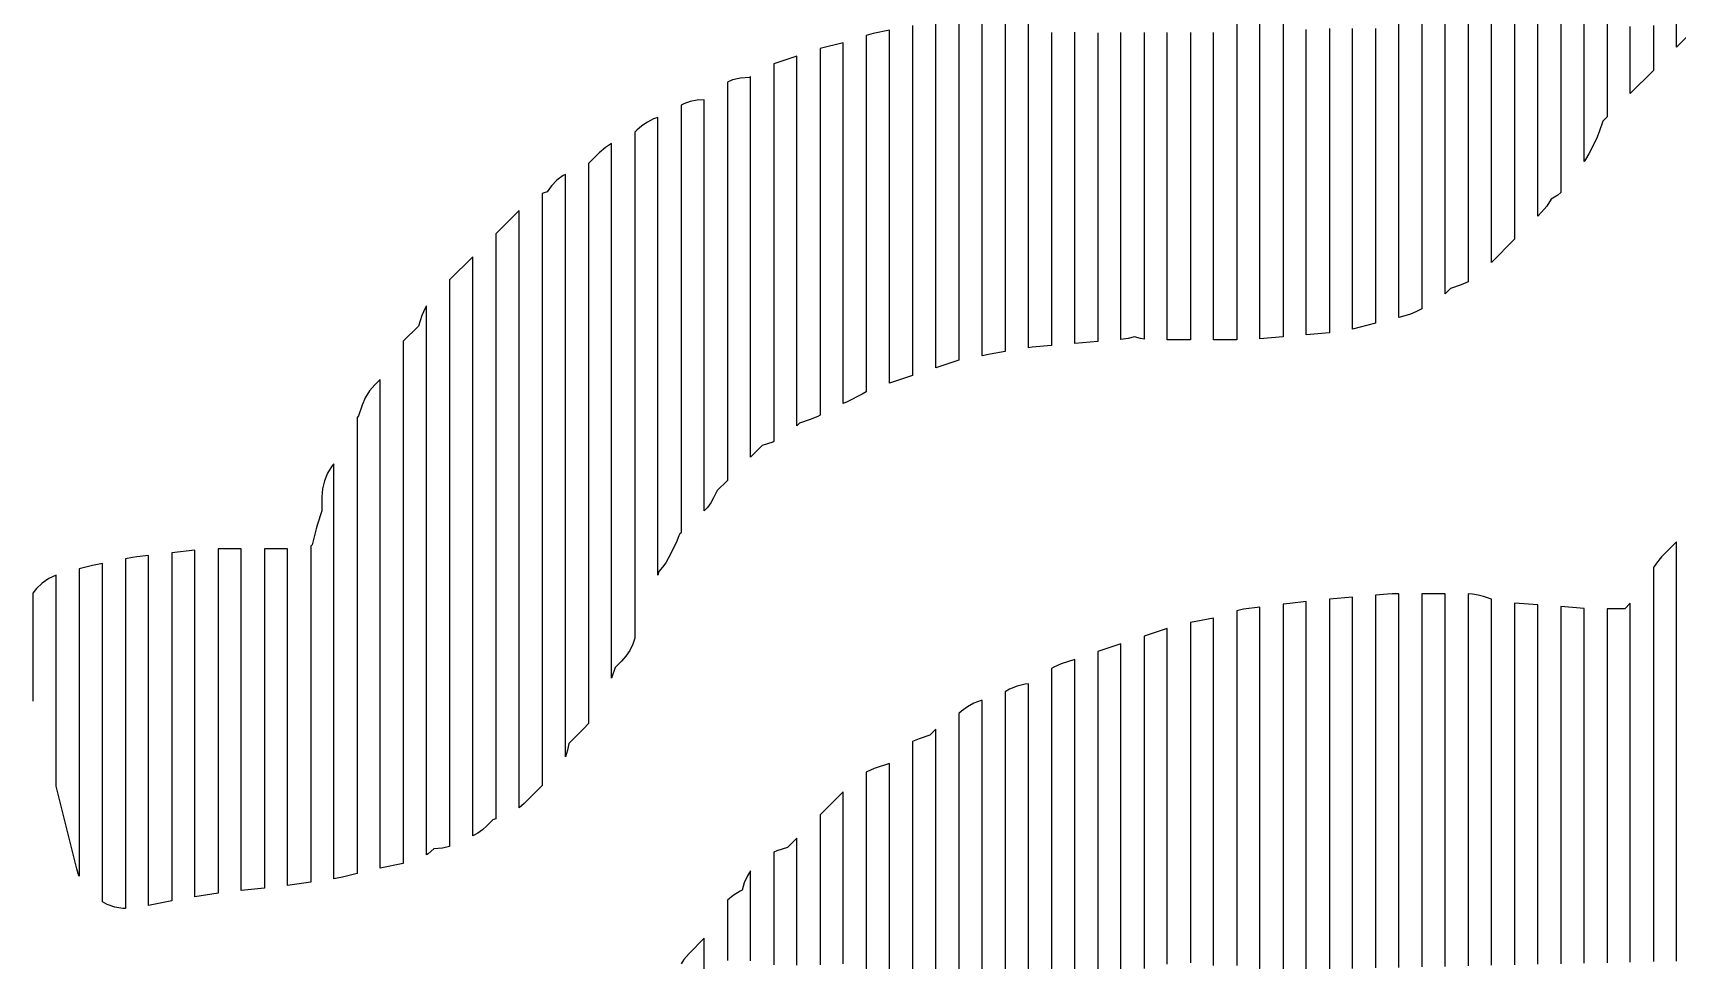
# Model space of a CAD drawing. Extents: x -6 to 1890, y -8 to 898.
# Drawn here: x 5.6 to 289.7, y 363.3 to 523.5 of the extents above; entities that cross this region are included whole.
import ezdxf

# ---------------------------------------------------------------- set-up
doc = ezdxf.new("R2010")
doc.units = 0
doc.layers.add('PECAS_2D', color=3, linetype='Continuous')

msp = doc.modelspace()

# ---------------------------------------------------------------- linework, layer by layer
at = {"layer": 'PECAS_2D'}
for points in [[(277.578, 563.72), (277.578, 523.34), (277.578, 522.038), (277.578, 520.735), (277.578, 519.432), (277.578, 518.13), (277.578, 516.827), (277.578, 515.525), (277.578, 509.012), (276.815, 508.249), (276.202, 506.409), (275.708, 505.217), (274.416, 502.632), (273.832, 501.63), (273.578, 501.3), (273.578, 510.37), (273.578, 511.666), (273.578, 512.962), (273.578, 514.257), (273.578, 515.553), (273.578, 516.849), (273.578, 518.145), (273.578, 519.441), (273.578, 560.906)], [(269.578, 559.035), (269.578, 513.953), (269.578, 512.665), (269.578, 511.377), (269.578, 510.089), (269.578, 508.8), (269.578, 507.512), (269.578, 506.224), (269.578, 504.936), (269.578, 503.648), (269.578, 495.92), (269.052, 495.471), (267.888, 494.749), (267.154, 493.568), (266.248, 492.511), (265.578, 491.842), (265.578, 498.309), (265.578, 499.602), (265.578, 500.896), (265.578, 502.189), (265.578, 503.483), (265.578, 504.776), (265.578, 506.07), (265.578, 507.363), (265.578, 555.221)], [(261.578, 553.677), (261.578, 503.332), (261.578, 502.041), (261.578, 500.75), (261.578, 499.46), (261.578, 498.169), (261.578, 496.878), (261.578, 495.587), (261.578, 494.296), (261.578, 487.842), (257.578, 483.842), (257.578, 490.296), (257.578, 491.587), (257.578, 492.878), (257.578, 494.169), (257.578, 495.46), (257.578, 496.75), (257.578, 498.041), (257.578, 549.677)], [(253.578, 544.836), (253.578, 493.359), (253.578, 492.072), (253.578, 490.785), (253.578, 489.498), (253.578, 488.211), (253.578, 486.924), (253.578, 480.49), (252.35, 479.972), (250.51, 479.359), (249.578, 478.427), (249.578, 483.57), (249.578, 484.856), (249.578, 486.142), (249.578, 487.427), (249.578, 488.713), (249.578, 489.999), (249.578, 540.145)], [(245.578, 535.131), (245.578, 487.439), (245.578, 486.15), (245.578, 484.861), (245.578, 483.572), (245.578, 482.283), (245.578, 480.994), (245.578, 475.838), (244.494, 475.296), (243.581, 474.9), (242.631, 474.607), (241.578, 474.343), (241.578, 478.214), (241.578, 479.504), (241.578, 480.794), (241.578, 482.084), (241.578, 483.374), (241.578, 484.664), (241.578, 485.955), (241.578, 529.82)], [(165.578, 526.253), (165.578, 521.095), (165.578, 519.806), (165.578, 517.227), (165.578, 515.938), (165.578, 514.648), (165.578, 513.359), (165.578, 512.07), (165.578, 510.78), (165.578, 509.491), (165.578, 477.256), (165.578, 475.967), (165.578, 474.677), (165.578, 473.388), (165.578, 472.099), (165.578, 466.941), (165.208, 466.867), (161.578, 465.657), (161.578, 470.865), (161.578, 472.167), (161.578, 473.469), (161.578, 474.771), (161.578, 476.073), (161.578, 508.622), (161.578, 509.924), (161.578, 511.226), (161.578, 512.528), (161.578, 513.83), (161.578, 515.132), (161.578, 516.434), (161.578, 519.038), (161.578, 520.34), (161.578, 525.548)], [(173.578, 527.37), (173.578, 522.247), (173.578, 520.966), (173.578, 518.404), (173.578, 517.124), (173.578, 515.843), (173.578, 514.562), (173.578, 513.281), (173.578, 512), (173.578, 510.72), (173.578, 478.7), (173.578, 477.42), (173.578, 476.139), (173.578, 474.858), (173.578, 473.577), (173.578, 468.454), (170.971, 468.02), (169.578, 467.741), (169.578, 471.594), (169.578, 472.879), (169.578, 474.163), (169.578, 475.448), (169.578, 476.732), (169.578, 478.016), (169.578, 479.301), (169.578, 508.843), (169.578, 510.127), (169.578, 511.411), (169.578, 512.696), (169.578, 513.98), (169.578, 515.265), (169.578, 516.549), (169.578, 517.833), (169.578, 519.118), (169.578, 520.402), (169.578, 521.687), (169.578, 526.824)], [(181.578, 523.573), (181.578, 522.286), (181.578, 519.712), (181.578, 518.424), (181.578, 517.137), (181.578, 515.85), (181.578, 514.562), (181.578, 513.275), (181.578, 511.988), (181.578, 510.701), (181.578, 481.093), (181.578, 479.806), (181.578, 478.518), (181.578, 477.231), (181.578, 475.944), (181.578, 474.656), (181.578, 469.507), (178.214, 469.227), (177.578, 469.121), (177.578, 473.008), (177.578, 474.304), (177.578, 475.6), (177.578, 476.896), (177.578, 478.192), (177.578, 479.488), (177.578, 480.784), (177.578, 510.589), (177.578, 511.885), (177.578, 513.181), (177.578, 514.477), (177.578, 515.772), (177.578, 517.068), (177.578, 518.364), (177.578, 519.66), (177.578, 520.956), (177.578, 522.252), (177.578, 527.435)], [(213.578, 526.966), (213.578, 521.829), (213.578, 520.545), (213.578, 517.976), (213.578, 516.692), (213.578, 515.408), (213.578, 514.123), (213.578, 512.839), (213.578, 511.555), (213.578, 510.27), (213.578, 480.731), (213.578, 479.447), (213.578, 478.163), (213.578, 476.879), (213.578, 475.594), (213.578, 474.31), (213.578, 470.457), (209.578, 470.457), (209.578, 474.342), (209.578, 475.637), (209.578, 476.932), (209.578, 478.227), (209.578, 479.522), (209.578, 480.817), (209.578, 511.896), (209.578, 513.191), (209.578, 514.486), (209.578, 515.781), (209.578, 517.076), (209.578, 518.371), (209.578, 519.666), (209.578, 522.255), (209.578, 523.55)], [(221.578, 526.143), (221.578, 522.296), (221.578, 521.014), (221.578, 517.167), (221.578, 515.885), (221.578, 514.603), (221.578, 513.321), (221.578, 512.039), (221.578, 510.757), (221.578, 481.267), (221.578, 479.984), (221.578, 478.702), (221.578, 477.42), (221.578, 476.138), (221.578, 471.009), (217.578, 470.676), (217.578, 475.836), (217.578, 477.126), (217.578, 478.415), (217.578, 479.705), (217.578, 480.995), (217.578, 483.575), (217.578, 510.664), (217.578, 511.954), (217.578, 513.243), (217.578, 514.533), (217.578, 515.823), (217.578, 517.113), (217.578, 518.403), (217.578, 520.983), (217.578, 522.273), (217.578, 526.143)], [(293.578, 525.024), (289.578, 521.012), (289.578, 527.435)], [(157.578, 524.748), (157.578, 519.605), (157.578, 518.32), (157.578, 515.749), (157.578, 514.463), (157.578, 513.177), (157.578, 511.892), (157.578, 510.606), (157.578, 509.32), (157.578, 508.035), (157.578, 506.749), (157.578, 475.894), (157.578, 474.609), (157.578, 473.323), (157.578, 472.037), (157.578, 470.752), (157.578, 469.466), (157.578, 464.324), (154.112, 463.168), (153.578, 463.022), (153.578, 468.207), (153.578, 469.503), (153.578, 470.799), (153.578, 472.096), (153.578, 473.392), (153.578, 474.688), (153.578, 507.096), (153.578, 508.392), (153.578, 509.689), (153.578, 510.985), (153.578, 512.281), (153.578, 513.578), (153.578, 514.874), (153.578, 517.466), (153.578, 518.763), (153.578, 523.948), (150.742, 523.381), (149.578, 523.067), (149.578, 517.938), (149.578, 516.656), (149.578, 514.091), (149.578, 512.809), (149.578, 511.527), (149.578, 510.245), (149.578, 508.962), (149.578, 507.68), (149.578, 506.398), (149.578, 505.116), (149.578, 473.06), (149.578, 471.778), (149.578, 470.495), (149.578, 469.213), (149.578, 467.931), (149.578, 466.649), (149.578, 461.52), (148.841, 461.077), (146.255, 459.784), (145.578, 459.49), (145.578, 464.681), (145.578, 465.978), (145.578, 467.276), (145.578, 468.573), (145.578, 469.871), (145.578, 471.169), (145.578, 503.61), (145.578, 504.908), (145.578, 506.205), (145.578, 507.503), (145.578, 508.801), (145.578, 510.098), (145.578, 511.396), (145.578, 512.694), (145.578, 515.289), (145.578, 516.587), (145.578, 521.777), (141.578, 520.777), (141.578, 515.611), (141.578, 514.32), (141.578, 511.737), (141.578, 510.445), (141.578, 509.154), (141.578, 507.862), (141.578, 506.57), (141.578, 505.279), (141.578, 503.987), (141.578, 502.696), (141.578, 469.116), (141.578, 467.825), (141.578, 466.533), (141.578, 465.242), (141.578, 463.95), (141.578, 462.659), (141.578, 457.493), (141.185, 457.25), (139.893, 456.705), (138.053, 456.092), (137.578, 455.617), (137.578, 460.832), (137.578, 462.135), (137.578, 463.439), (137.578, 464.743), (137.578, 466.046), (137.578, 467.35), (137.578, 501.246), (137.578, 502.55), (137.578, 503.853), (137.578, 505.157), (137.578, 506.461), (137.578, 507.764), (137.578, 509.068), (137.578, 510.372), (137.578, 512.979), (137.578, 514.283), (137.578, 519.498), (133.578, 518.164), (133.578, 512.942), (133.578, 511.637), (133.578, 509.026), (133.578, 507.72), (133.578, 506.415), (133.578, 505.109), (133.578, 503.804), (133.578, 502.498), (133.578, 501.193), (133.578, 499.888), (133.578, 464.639), (133.578, 463.334), (133.578, 462.028), (133.578, 460.723), (133.578, 459.417), (133.578, 458.112), (133.578, 452.89), (133.43, 452.827), (131.59, 452.214), (129.578, 450.202), (129.578, 455.361), (129.578, 456.651), (129.578, 457.94), (129.578, 459.23), (129.578, 460.52), (129.578, 461.809), (129.578, 497.921), (129.578, 499.211), (129.578, 500.5), (129.578, 501.79), (129.578, 503.08), (129.578, 504.37), (129.578, 505.659), (129.578, 506.949), (129.578, 508.239), (129.578, 509.528), (129.578, 510.818), (129.578, 515.977), (129.369, 515.802), (127.854, 515.693), (126.456, 515.359), (125.578, 514.995), (125.578, 509.803), (125.578, 508.506), (125.578, 505.91), (125.578, 504.612), (125.578, 503.314), (125.578, 502.016), (125.578, 500.718), (125.578, 499.42), (125.578, 498.122), (125.578, 496.824), (125.578, 459.182), (125.578, 457.884), (125.578, 456.586), (125.578, 455.288), (125.578, 453.99), (125.578, 452.692), (125.578, 451.394), (125.578, 446.202), (123.812, 444.436), (123.18, 443.172), (122.698, 442.325), (122.127, 441.532), (121.578, 440.921), (121.578, 448.667), (121.578, 449.958), (121.578, 451.249), (121.578, 452.54), (121.578, 453.831), (121.578, 455.122), (121.578, 456.413), (121.578, 493.851), (121.578, 495.141), (121.578, 496.432), (121.578, 497.723), (121.578, 499.014), (121.578, 500.305), (121.578, 501.596), (121.578, 502.887), (121.578, 504.178), (121.578, 506.76), (121.578, 508.051), (121.578, 511.924), (120.333, 511.848), (119.162, 511.617), (118.022, 511.231), (117.578, 511.012), (117.578, 505.829), (117.578, 504.533), (117.578, 501.941), (117.578, 500.645), (117.578, 499.35), (117.578, 498.054), (117.578, 496.758), (117.578, 495.462), (117.578, 494.166), (117.578, 492.87), (117.578, 491.574), (117.578, 452.699), (117.578, 451.403), (117.578, 450.107), (117.578, 448.812), (117.578, 447.516), (117.578, 446.22), (117.578, 444.924), (117.578, 443.628), (117.578, 437.149), (117.333, 436.974), (117.211, 436.608), (116.717, 435.416), (115.425, 432.831), (114.943, 431.984), (114.371, 431.191), (113.71, 430.457), (113.578, 429.818), (113.578, 438.892), (113.578, 440.188), (113.578, 441.485), (113.578, 442.781), (113.578, 444.077), (113.578, 445.374), (113.578, 446.67), (113.578, 488.153), (113.578, 489.449), (113.578, 492.042), (113.578, 493.338), (113.578, 494.635), (113.578, 495.931), (113.578, 497.227), (113.578, 498.524), (113.578, 499.82), (113.578, 502.413), (113.578, 503.709), (113.578, 508.894), (112.808, 508.628), (111.749, 508.1), (110.772, 507.442), (109.899, 506.673), (109.578, 506.353), (109.578, 501.21), (109.578, 499.925), (109.578, 497.354), (109.578, 496.068), (109.578, 494.783), (109.578, 493.497), (109.578, 492.212), (109.578, 490.926), (109.578, 489.641), (109.578, 488.355), (109.578, 487.07), (109.578, 485.784), (109.578, 442.076), (109.578, 440.79), (109.578, 439.505), (109.578, 438.219), (109.578, 436.934), (109.578, 435.648), (109.578, 434.363), (109.578, 433.077), (109.578, 418.936), (109.23, 417.907), (108.696, 416.828), (108.031, 415.836), (107.257, 414.955), (106.191, 413.889), (105.578, 412.051), (105.578, 423.753), (105.578, 425.054), (105.578, 426.354), (105.578, 427.654), (105.578, 428.955), (105.578, 430.255), (105.578, 431.555), (105.578, 432.856), (105.578, 434.156), (105.578, 435.456), (105.578, 483.568), (105.578, 484.869), (105.578, 486.169), (105.578, 487.469), (105.578, 488.77), (105.578, 490.07), (105.578, 491.37), (105.578, 492.671), (105.578, 493.971), (105.578, 495.271), (105.578, 497.872), (105.578, 499.172), (105.578, 504.374), (104.501, 503.708), (103.436, 502.796), (101.578, 500.938), (101.578, 495.779), (101.578, 494.49), (101.578, 491.911), (101.578, 490.621), (101.578, 489.331), (101.578, 488.042), (101.578, 486.752), (101.578, 485.463), (101.578, 484.173), (101.578, 482.883), (101.578, 481.594), (101.578, 480.304), (101.578, 426.141), (101.578, 424.852), (101.578, 423.562), (101.578, 422.273), (101.578, 420.983), (101.578, 419.693), (101.578, 418.404), (101.578, 417.114), (101.578, 415.825), (101.578, 414.535), (101.578, 404.218), (100.794, 403.321), (98.199, 400.727), (97.963, 399.588), (97.578, 398.475), (97.578, 407.501), (97.578, 408.791), (97.578, 410.08), (97.578, 411.369), (97.578, 412.659), (97.578, 413.948), (97.578, 415.238), (97.578, 416.527), (97.578, 417.817), (97.578, 477.133), (97.578, 478.422), (97.578, 479.712), (97.578, 481.001), (97.578, 482.291), (97.578, 483.58), (97.578, 484.87), (97.578, 486.159), (97.578, 487.449), (97.578, 488.738), (97.578, 490.027), (97.578, 492.606), (97.578, 493.896), (97.578, 499.054), (97.183, 498.838), (96.122, 498.038), (95.197, 497.103), (94.432, 496.067), (94.067, 495.946), (93.578, 495.74), (93.578, 489.27), (93.578, 487.976), (93.578, 486.682), (93.578, 485.388), (93.578, 484.094), (93.578, 482.801), (93.578, 481.507), (93.578, 480.213), (93.578, 478.919), (93.578, 477.625), (93.578, 476.331), (93.578, 475.037), (93.578, 473.743), (93.578, 410.341), (93.578, 406.459), (93.578, 405.166), (93.578, 403.872), (93.578, 402.578), (93.578, 401.284), (93.578, 393.52), (90.453, 390.395), (89.578, 389.646), (89.578, 396.094), (89.578, 397.384), (89.578, 398.673), (89.578, 399.963), (89.578, 401.252), (89.578, 402.542), (89.578, 403.832), (89.578, 405.121), (89.578, 470.892), (89.578, 472.182), (89.578, 473.471), (89.578, 474.761), (89.578, 476.051), (89.578, 477.34), (89.578, 478.63), (89.578, 479.919), (89.578, 481.209), (89.578, 482.499), (89.578, 485.078), (89.578, 486.367), (89.578, 492.816), (85.578, 488.816), (85.578, 482.338), (85.578, 481.042), (85.578, 478.451), (85.578, 477.155), (85.578, 475.859), (85.578, 474.564), (85.578, 473.268), (85.578, 471.973), (85.578, 470.677), (85.578, 469.381), (85.578, 468.086), (85.578, 466.79), (85.578, 465.495), (85.578, 400.714), (85.578, 399.418), (85.578, 398.123), (85.578, 396.827), (85.578, 395.531), (85.578, 394.236), (85.578, 392.94), (85.578, 387.758), (85.056, 387.584), (83.99, 386.517), (83.265, 385.866), (82.472, 385.295), (81.578, 384.789), (81.578, 389.986), (81.578, 391.285), (81.578, 392.584), (81.578, 393.883), (81.578, 395.182), (81.578, 396.481), (81.578, 397.78), (81.578, 460.134), (81.578, 461.433), (81.578, 462.732), (81.578, 464.031), (81.578, 465.33), (81.578, 466.629), (81.578, 467.928), (81.578, 469.227), (81.578, 470.526), (81.578, 471.825), (81.578, 473.124), (81.578, 474.423), (81.578, 477.021), (81.578, 478.32), (81.578, 484.816), (77.578, 480.816), (77.578, 473.09), (77.578, 471.802), (77.578, 470.514), (77.578, 469.227), (77.578, 467.939), (77.578, 466.651), (77.578, 465.364), (77.578, 464.076), (77.578, 462.788), (77.578, 461.501), (77.578, 460.213), (77.578, 458.925), (77.578, 457.638), (77.578, 456.35), (77.578, 455.062), (77.578, 453.775), (77.578, 452.487), (77.578, 394.542), (77.578, 393.254), (77.578, 391.967), (77.578, 390.679), (77.578, 389.391), (77.578, 388.104), (77.578, 382.953), (76.368, 382.668), (74.861, 382.56), (73.866, 381.72), (73.578, 381.54), (73.578, 386.735), (73.578, 388.034), (73.578, 389.333), (73.578, 390.631), (73.578, 391.93), (73.578, 447.776), (73.578, 449.075), (73.578, 450.374), (73.578, 451.672), (73.578, 452.971), (73.578, 454.27), (73.578, 455.569), (73.578, 456.867), (73.578, 458.166), (73.578, 459.465), (73.578, 460.764), (73.578, 462.062), (73.578, 463.361), (73.578, 464.66), (73.578, 465.959), (73.578, 467.257), (73.578, 468.556), (73.578, 476.349), (73.345, 475.971), (72.8, 474.679), (72.187, 472.839), (69.578, 470.23), (69.578, 462.497), (69.578, 461.208), (69.578, 459.919), (69.578, 458.63), (69.578, 457.341), (69.578, 456.053), (69.578, 454.764), (69.578, 453.475), (69.578, 452.186), (69.578, 450.897), (69.578, 449.608), (69.578, 448.319), (69.578, 447.03), (69.578, 445.742), (69.578, 444.453), (69.578, 443.164), (69.578, 441.875), (69.578, 440.586), (69.578, 438.008), (69.578, 436.719), (69.578, 391.608), (69.578, 390.319), (69.578, 389.03), (69.578, 387.742), (69.578, 386.453), (69.578, 385.164), (69.578, 383.875), (69.578, 380.008), (65.578, 379.208), (65.578, 384.404), (65.578, 385.703), (65.578, 387.002), (65.578, 388.301), (65.578, 389.6), (65.578, 424.674), (65.578, 425.973), (65.578, 428.571), (65.578, 429.87), (65.578, 431.169), (65.578, 433.767), (65.578, 435.067), (65.578, 436.366), (65.578, 437.665), (65.578, 438.964), (65.578, 440.263), (65.578, 441.562), (65.578, 442.861), (65.578, 444.16), (65.578, 445.459), (65.578, 446.758), (65.578, 448.057), (65.578, 449.356), (65.578, 450.655), (65.578, 451.954), (65.578, 453.253), (65.578, 454.552), (65.578, 455.851), (65.578, 463.645), (64.658, 462.725), (63.745, 461.66), (63.004, 460.46), (62.459, 459.168), (61.846, 457.328), (61.578, 457.06), (61.578, 448.02), (61.578, 446.729), (61.578, 445.437), (61.578, 444.146), (61.578, 442.855), (61.578, 441.563), (61.578, 440.272), (61.578, 438.98), (61.578, 437.689), (61.578, 436.398), (61.578, 435.106), (61.578, 433.815), (61.578, 432.524), (61.578, 431.232), (61.578, 429.941), (61.578, 428.649), (61.578, 427.358), (61.578, 426.067), (61.578, 424.775), (61.578, 423.484), (61.578, 422.192), (61.578, 420.901), (61.578, 419.61), (61.578, 418.318), (61.578, 388.616), (61.578, 387.325), (61.578, 386.033), (61.578, 384.742), (61.578, 383.451), (61.578, 382.159), (61.578, 378.285), (59.081, 377.661), (58.16, 377.481), (57.578, 377.397), (57.578, 381.307), (57.578, 382.61), (57.578, 383.914), (57.578, 385.217), (57.578, 386.52), (57.578, 387.823), (57.578, 389.127), (57.578, 417.798), (57.578, 419.101), (57.578, 420.405), (57.578, 421.708), (57.578, 423.011), (57.578, 424.314), (57.578, 425.618), (57.578, 426.921), (57.578, 428.224), (57.578, 429.527), (57.578, 430.831), (57.578, 433.437), (57.578, 434.74), (57.578, 436.044), (57.578, 449.076), (57.224, 448.652), (56.494, 447.442), (55.958, 446.124), (55.635, 444.748), (55.529, 443.364), (55.529, 440.963), (54.703, 438.486), (54.508, 437.815), (53.827, 435.09), (53.578, 434.841), (53.578, 429.684), (53.578, 428.395), (53.578, 427.106), (53.578, 425.817), (53.578, 424.527), (53.578, 423.238), (53.578, 421.949), (53.578, 420.66), (53.578, 419.37), (53.578, 418.081), (53.578, 416.792), (53.578, 387.14), (53.578, 385.85), (53.578, 384.561), (53.578, 383.272), (53.578, 381.983), (53.578, 380.694), (53.578, 376.826), (49.578, 376.254), (49.578, 381.42), (49.578, 382.711), (49.578, 384.003), (49.578, 385.294), (49.578, 386.586), (49.578, 387.877), (49.578, 417.579), (49.578, 418.871), (49.578, 420.162), (49.578, 421.453), (49.578, 422.745), (49.578, 424.036), (49.578, 425.328), (49.578, 426.619), (49.578, 427.91), (49.578, 429.202), (49.578, 430.493), (49.578, 434.367), (45.578, 434.367), (45.578, 430.462), (45.578, 429.161), (45.578, 427.859), (45.578, 426.557), (45.578, 425.255), (45.578, 423.954), (45.578, 422.652), (45.578, 421.35), (45.578, 420.049), (45.578, 418.747), (45.578, 417.445), (45.578, 386.204), (45.578, 384.903), (45.578, 383.601), (45.578, 382.299), (45.578, 380.998), (45.578, 379.696), (45.578, 375.791), (41.578, 375.346), (41.578, 380.479), (41.578, 381.762), (41.578, 383.045), (41.578, 384.328), (41.578, 385.611), (41.578, 417.688), (41.578, 418.971), (41.578, 420.254), (41.578, 421.537), (41.578, 424.103), (41.578, 425.386), (41.578, 426.669), (41.578, 427.952), (41.578, 429.235), (41.578, 434.367), (37.578, 434.367), (37.578, 429.196), (37.578, 427.904), (37.578, 426.611), (37.578, 425.318), (37.578, 424.026), (37.578, 422.733), (37.578, 421.44), (37.578, 420.147), (37.578, 418.855), (37.578, 417.562), (37.578, 416.269), (37.578, 386.536), (37.578, 385.244), (37.578, 383.951), (37.578, 382.658), (37.578, 381.366), (37.578, 380.073), (37.578, 374.902), (33.578, 374.243), (33.578, 378.149), (33.578, 379.451), (33.578, 380.753), (33.578, 382.054), (33.578, 383.356), (33.578, 384.658), (33.578, 415.905), (33.578, 417.207), (33.578, 418.509), (33.578, 419.811), (33.578, 421.113), (33.578, 422.415), (33.578, 423.717), (33.578, 425.019), (33.578, 426.321), (33.578, 427.623), (33.578, 428.925), (33.578, 434.133), (29.578, 433.689), (29.578, 428.46), (29.578, 427.153), (29.578, 425.846), (29.578, 424.538), (29.578, 423.231), (29.578, 421.924), (29.578, 420.617), (29.578, 419.31), (29.578, 418.003), (29.578, 416.695), (29.578, 415.388), (29.578, 385.324), (29.578, 384.017), (29.578, 382.709), (29.578, 381.402), (29.578, 380.095), (29.578, 378.788), (29.578, 377.481), (29.578, 373.559), (25.578, 372.759), (25.578, 377.907), (25.578, 379.194), (25.578, 380.481), (25.578, 381.768), (25.578, 383.055), (25.578, 415.227), (25.578, 416.514), (25.578, 417.801), (25.578, 419.088), (25.578, 420.375), (25.578, 421.662), (25.578, 422.949), (25.578, 424.236), (25.578, 425.523), (25.578, 426.81), (25.578, 428.096), (25.578, 433.244), (23.553, 433.019), (22.774, 432.898), (21.578, 432.659), (21.578, 427.518), (21.578, 426.232), (21.578, 424.947), (21.578, 423.662), (21.578, 422.376), (21.578, 421.091), (21.578, 419.806), (21.578, 418.521), (21.578, 417.235), (21.578, 415.95), (21.578, 414.665), (21.578, 413.379), (21.578, 387.673), (21.578, 386.388), (21.578, 381.247), (21.578, 379.961), (21.578, 378.676), (21.578, 377.391), (21.578, 376.105), (21.578, 372.249), (21.13, 372.258), (19.751, 372.494), (18.392, 372.953), (17.578, 373.381), (17.578, 378.579), (17.578, 379.879), (17.578, 381.178), (17.578, 382.478), (17.578, 383.777), (17.578, 385.077), (17.578, 386.376), (17.578, 388.975), (17.578, 390.275), (17.578, 391.574), (17.578, 395.473), (17.578, 396.772), (17.578, 401.97), (17.578, 403.27), (17.578, 413.666), (17.578, 414.965), (17.578, 416.265), (17.578, 417.564), (17.578, 418.864), (17.578, 420.163), (17.578, 421.463), (17.578, 422.762), (17.578, 424.062), (17.578, 425.361), (17.578, 426.661), (17.578, 431.859), (15.888, 431.51), (13.578, 430.933), (13.578, 425.751), (13.578, 424.456), (13.578, 423.16), (13.578, 421.865), (13.578, 420.569), (13.578, 419.274), (13.578, 417.979), (13.578, 416.683), (13.578, 415.388), (13.578, 414.092), (13.578, 412.797), (13.578, 411.501), (13.578, 408.911), (13.578, 406.32), (13.578, 405.024), (13.578, 403.729), (13.578, 402.433), (13.578, 401.138), (13.578, 399.843), (13.578, 398.547), (13.578, 397.252), (13.578, 395.956), (13.578, 394.661), (13.578, 377.82), (13.545, 377.887), (13.145, 379.112), (9.578, 393.378), (9.578, 409.008), (9.578, 410.31), (9.578, 411.613), (9.578, 412.915), (9.578, 414.217), (9.578, 415.52), (9.578, 416.822), (9.578, 418.125), (9.578, 419.427), (9.578, 420.73), (9.578, 422.032), (9.578, 423.334), (9.578, 424.637), (9.578, 429.847), (8.324, 429.241), (7.207, 428.469), (6.201, 427.521), (5.578, 426.724), (5.578, 408.086)], [(189.578, 523.531), (189.578, 522.23), (189.578, 519.627), (189.578, 518.326), (189.578, 517.024), (189.578, 515.723), (189.578, 514.421), (189.578, 513.12), (189.578, 511.819), (189.578, 480.585), (189.578, 479.284), (189.578, 477.982), (189.578, 476.681), (189.578, 475.379), (189.578, 474.078), (189.578, 470.174), (185.578, 469.84), (185.578, 474.96), (185.578, 476.24), (185.578, 477.52), (185.578, 478.8), (185.578, 480.08), (185.578, 481.359), (185.578, 512.077), (185.578, 513.357), (185.578, 514.636), (185.578, 515.916), (185.578, 517.196), (185.578, 518.476), (185.578, 519.756), (185.578, 522.316), (185.578, 523.596)], [(197.578, 523.56), (197.578, 522.268), (197.578, 519.684), (197.578, 518.392), (197.578, 517.1), (197.578, 515.809), (197.578, 514.517), (197.578, 513.225), (197.578, 511.933), (197.578, 482.22), (197.578, 480.929), (197.578, 479.637), (197.578, 478.345), (197.578, 477.053), (197.578, 475.761), (197.578, 474.469), (197.578, 470.594), (196.951, 470.705), (195.934, 471.011), (194.805, 470.729), (193.578, 470.526), (193.578, 474.406), (193.578, 475.699), (193.578, 476.993), (193.578, 478.286), (193.578, 479.579), (193.578, 480.873), (193.578, 482.166), (193.578, 511.914), (193.578, 513.208), (193.578, 514.501), (193.578, 515.795), (193.578, 517.088), (193.578, 518.381), (193.578, 519.675), (193.578, 522.262), (193.578, 523.555)], [(205.578, 523.55), (205.578, 522.255), (205.578, 519.666), (205.578, 518.371), (205.578, 517.076), (205.578, 515.781), (205.578, 514.486), (205.578, 513.191), (205.578, 511.896), (205.578, 480.817), (205.578, 479.522), (205.578, 478.227), (205.578, 476.932), (205.578, 475.637), (205.578, 474.342), (205.578, 470.457), (201.578, 470.457), (201.578, 474.342), (201.578, 475.637), (201.578, 476.932), (201.578, 478.227), (201.578, 479.522), (201.578, 480.817), (201.578, 511.896), (201.578, 513.191), (201.578, 514.486), (201.578, 515.781), (201.578, 517.076), (201.578, 518.371), (201.578, 519.666), (201.578, 522.255), (201.578, 523.55)], [(229.578, 524.266), (229.578, 522.983), (229.578, 521.701), (229.578, 520.418), (229.578, 519.135), (229.578, 517.853), (229.578, 516.57), (229.578, 515.287), (229.578, 514.005), (229.578, 512.722), (229.578, 481.937), (229.578, 480.655), (229.578, 479.372), (229.578, 478.089), (229.578, 476.807), (229.578, 475.524), (229.578, 471.676), (225.578, 471.343), (225.578, 475.199), (225.578, 476.485), (225.578, 477.771), (225.578, 479.056), (225.578, 480.342), (225.578, 481.628), (225.578, 509.911), (225.578, 511.197), (225.578, 512.483), (225.578, 513.768), (225.578, 515.054), (225.578, 516.339), (225.578, 517.625), (225.578, 522.768), (225.578, 524.053)], [(237.578, 524.235), (237.578, 485.087), (237.578, 483.783), (237.578, 482.478), (237.578, 481.173), (237.578, 479.868), (237.578, 478.563), (237.578, 473.343), (233.578, 472.343), (233.578, 477.536), (233.578, 478.835), (233.578, 480.133), (233.578, 481.431), (233.578, 482.729), (233.578, 517.782), (233.578, 519.081), (233.578, 520.379), (233.578, 521.677), (233.578, 522.975), (233.578, 524.274)], [(285.578, 524.764), (285.578, 523.472), (285.578, 517.012), (281.578, 513.012), (281.578, 519.45), (281.578, 520.738), (281.578, 522.026), (281.578, 523.313), (281.578, 524.601)], [(289.578, 363.169), (289.578, 367.048), (289.578, 368.341), (289.578, 369.635), (289.578, 370.928), (289.578, 372.221), (289.578, 373.514), (289.578, 403.257), (289.578, 404.55), (289.578, 405.843), (289.578, 407.136), (289.578, 408.43), (289.578, 409.723), (289.578, 411.016), (289.578, 412.309), (289.578, 413.602), (289.578, 414.895), (289.578, 416.189), (289.578, 417.482), (289.578, 418.775), (289.578, 420.068), (289.578, 421.361), (289.578, 422.654), (289.578, 423.948), (289.578, 425.241), (289.578, 426.534), (289.578, 427.827), (289.578, 429.12), (289.578, 435.586), (286.986, 432.995), (286.074, 431.93), (285.578, 431.127), (285.578, 422.139), (285.578, 420.855), (285.578, 419.571), (285.578, 418.287), (285.578, 417.003), (285.578, 415.719), (285.578, 414.435), (285.578, 413.151), (285.578, 411.868), (285.578, 410.584), (285.578, 406.732), (285.578, 405.448), (285.578, 404.164), (285.578, 402.88), (285.578, 401.596), (285.578, 373.349), (285.578, 372.065), (285.578, 370.782), (285.578, 369.498), (285.578, 368.214), (285.578, 366.93), (285.578, 363.078)], [(241.578, 362.078), (241.578, 367.241), (241.578, 368.531), (241.578, 369.822), (241.578, 371.113), (241.578, 372.403), (241.578, 373.694), (241.578, 404.67), (241.578, 405.961), (241.578, 407.252), (241.578, 408.542), (241.578, 409.833), (241.578, 411.124), (241.578, 412.414), (241.578, 413.705), (241.578, 414.996), (241.578, 416.286), (241.578, 417.577), (241.578, 418.868), (241.578, 420.158), (241.578, 421.449), (241.578, 426.612), (240.424, 426.612), (239.6, 426.574), (237.578, 426.391), (237.578, 421.238), (237.578, 419.95), (237.578, 418.662), (237.578, 417.374), (237.578, 416.086), (237.578, 414.798), (237.578, 413.51), (237.578, 412.222), (237.578, 410.934), (237.578, 409.646), (237.578, 408.358), (237.578, 407.069), (237.578, 405.781), (237.578, 404.493), (237.578, 373.58), (237.578, 372.292), (237.578, 371.003), (237.578, 369.715), (237.578, 368.427), (237.578, 367.139), (237.578, 361.987)], [(249.578, 362.26), (249.578, 367.408), (249.578, 368.695), (249.578, 369.982), (249.578, 371.269), (249.578, 372.556), (249.578, 404.732), (249.578, 406.019), (249.578, 408.593), (249.578, 409.88), (249.578, 411.167), (249.578, 412.454), (249.578, 413.741), (249.578, 415.028), (249.578, 416.315), (249.578, 417.602), (249.578, 418.889), (249.578, 420.177), (249.578, 421.464), (249.578, 426.612), (245.578, 426.612), (245.578, 421.456), (245.578, 420.167), (245.578, 418.879), (245.578, 417.59), (245.578, 416.301), (245.578, 415.012), (245.578, 413.723), (245.578, 412.434), (245.578, 411.145), (245.578, 409.857), (245.578, 408.568), (245.578, 407.279), (245.578, 405.99), (245.578, 404.701), (245.578, 373.769), (245.578, 372.48), (245.578, 371.191), (245.578, 369.902), (245.578, 368.613), (245.578, 367.324), (245.578, 362.169)], [(257.578, 362.442), (257.578, 367.605), (257.578, 368.896), (257.578, 370.187), (257.578, 371.478), (257.578, 372.769), (257.578, 405.041), (257.578, 406.331), (257.578, 407.622), (257.578, 408.913), (257.578, 410.204), (257.578, 411.495), (257.578, 412.786), (257.578, 414.077), (257.578, 415.368), (257.578, 416.659), (257.578, 417.949), (257.578, 419.24), (257.578, 420.531), (257.578, 425.695), (256.228, 426.145), (255.288, 426.403), (254.323, 426.56), (253.578, 426.599), (253.578, 421.46), (253.578, 420.175), (253.578, 418.89), (253.578, 417.605), (253.578, 416.32), (253.578, 415.035), (253.578, 413.75), (253.578, 412.465), (253.578, 411.18), (253.578, 409.895), (253.578, 408.61), (253.578, 406.04), (253.578, 404.755), (253.578, 372.63), (253.578, 371.345), (253.578, 370.06), (253.578, 368.775), (253.578, 367.491), (253.578, 362.351)], [(217.578, 358.471), (217.578, 363.635), (217.578, 364.926), (217.578, 366.217), (217.578, 367.508), (217.578, 368.799), (217.578, 402.365), (217.578, 403.656), (217.578, 404.947), (217.578, 406.238), (217.578, 407.529), (217.578, 408.82), (217.578, 410.111), (217.578, 411.402), (217.578, 412.693), (217.578, 413.984), (217.578, 415.275), (217.578, 416.566), (217.578, 417.857), (217.578, 424.311), (214.736, 423.956), (213.578, 423.694), (213.578, 418.477), (213.578, 417.172), (213.578, 415.868), (213.578, 414.564), (213.578, 413.26), (213.578, 411.955), (213.578, 410.651), (213.578, 409.347), (213.578, 408.042), (213.578, 406.738), (213.578, 405.434), (213.578, 404.13), (213.578, 402.825), (213.578, 401.521), (213.578, 400.217), (213.578, 367.61), (213.578, 366.306), (213.578, 365.002), (213.578, 363.698), (213.578, 362.393)], [(225.578, 360.471), (225.578, 364.361), (225.578, 365.658), (225.578, 366.954), (225.578, 368.251), (225.578, 369.547), (225.578, 370.844), (225.578, 372.14), (225.578, 403.258), (225.578, 404.555), (225.578, 405.851), (225.578, 407.148), (225.578, 408.444), (225.578, 409.741), (225.578, 411.037), (225.578, 412.334), (225.578, 413.63), (225.578, 414.927), (225.578, 416.224), (225.578, 417.52), (225.578, 418.817), (225.578, 420.113), (225.578, 425.3), (222.744, 424.957), (221.578, 424.811), (221.578, 419.584), (221.578, 418.277), (221.578, 416.971), (221.578, 415.664), (221.578, 414.357), (221.578, 413.05), (221.578, 411.743), (221.578, 410.437), (221.578, 409.13), (221.578, 407.823), (221.578, 406.516), (221.578, 405.209), (221.578, 403.903), (221.578, 402.596), (221.578, 371.233), (221.578, 369.926), (221.578, 368.619), (221.578, 367.312), (221.578, 366.005), (221.578, 364.699), (221.578, 359.471)], [(233.578, 361.896), (233.578, 365.744), (233.578, 367.027), (233.578, 368.309), (233.578, 369.592), (233.578, 370.874), (233.578, 372.157), (233.578, 373.44), (233.578, 402.94), (233.578, 404.222), (233.578, 405.505), (233.578, 406.788), (233.578, 408.07), (233.578, 409.353), (233.578, 410.635), (233.578, 411.918), (233.578, 413.201), (233.578, 414.483), (233.578, 415.766), (233.578, 417.049), (233.578, 418.331), (233.578, 419.614), (233.578, 420.896), (233.578, 426.027), (229.578, 425.663), (229.578, 420.509), (229.578, 419.221), (229.578, 417.932), (229.578, 416.644), (229.578, 415.355), (229.578, 414.067), (229.578, 412.778), (229.578, 411.489), (229.578, 410.201), (229.578, 408.912), (229.578, 407.624), (229.578, 406.335), (229.578, 405.047), (229.578, 403.758), (229.578, 402.47), (229.578, 371.545), (229.578, 370.257), (229.578, 368.968), (229.578, 367.68), (229.578, 366.391), (229.578, 361.237)], [(265.578, 362.623), (265.578, 366.503), (265.578, 367.797), (265.578, 369.09), (265.578, 370.383), (265.578, 371.677), (265.578, 372.97), (265.578, 404.01), (265.578, 405.304), (265.578, 406.597), (265.578, 407.89), (265.578, 409.184), (265.578, 410.477), (265.578, 411.77), (265.578, 413.064), (265.578, 414.357), (265.578, 415.65), (265.578, 416.944), (265.578, 418.237), (265.578, 419.53), (265.578, 420.824), (265.578, 424.704), (261.578, 425.011), (261.578, 421.106), (261.578, 419.805), (261.578, 418.503), (261.578, 417.202), (261.578, 415.9), (261.578, 414.598), (261.578, 413.297), (261.578, 411.995), (261.578, 410.693), (261.578, 409.392), (261.578, 408.09), (261.578, 406.788), (261.578, 405.487), (261.578, 404.185), (261.578, 372.946), (261.578, 371.644), (261.578, 370.342), (261.578, 369.041), (261.578, 367.739), (261.578, 366.437), (261.578, 362.532)], [(273.578, 362.805), (273.578, 366.717), (273.578, 368.021), (273.578, 369.325), (273.578, 370.629), (273.578, 371.932), (273.578, 373.236), (273.578, 403.226), (273.578, 404.53), (273.578, 405.834), (273.578, 407.138), (273.578, 408.442), (273.578, 409.745), (273.578, 411.049), (273.578, 412.353), (273.578, 413.657), (273.578, 414.961), (273.578, 416.265), (273.578, 417.569), (273.578, 418.873), (273.578, 420.177), (273.578, 424.088), (269.578, 424.396), (269.578, 419.256), (269.578, 417.971), (269.578, 416.686), (269.578, 415.401), (269.578, 414.116), (269.578, 412.831), (269.578, 411.546), (269.578, 410.261), (269.578, 408.976), (269.578, 407.691), (269.578, 406.405), (269.578, 405.12), (269.578, 403.835), (269.578, 372.995), (269.578, 371.71), (269.578, 370.424), (269.578, 369.139), (269.578, 367.854), (269.578, 366.569), (269.578, 362.714)], [(281.578, 362.987), (281.578, 366.863), (281.578, 368.155), (281.578, 369.447), (281.578, 370.739), (281.578, 372.031), (281.578, 373.323), (281.578, 401.746), (281.578, 403.038), (281.578, 404.33), (281.578, 405.622), (281.578, 406.914), (281.578, 408.205), (281.578, 409.497), (281.578, 410.789), (281.578, 412.081), (281.578, 414.665), (281.578, 415.957), (281.578, 417.249), (281.578, 418.541), (281.578, 419.833), (281.578, 425.001), (280.604, 424.026), (277.578, 424.026), (277.578, 418.824), (277.578, 416.223), (277.578, 414.922), (277.578, 413.621), (277.578, 412.321), (277.578, 411.02), (277.578, 409.719), (277.578, 408.419), (277.578, 407.118), (277.578, 405.817), (277.578, 404.517), (277.578, 403.216), (277.578, 373.301), (277.578, 372.001), (277.578, 370.7), (277.578, 369.399), (277.578, 368.099), (277.578, 366.798), (277.578, 362.896)], [(201.578, 362.625), (201.578, 396.132), (201.578, 397.421), (201.578, 398.71), (201.578, 399.998), (201.578, 401.287), (201.578, 402.576), (201.578, 403.865), (201.578, 405.153), (201.578, 406.442), (201.578, 407.731), (201.578, 409.02), (201.578, 410.308), (201.578, 411.597), (201.578, 412.886), (201.578, 414.175), (201.578, 415.463), (201.578, 420.618), (197.578, 419.285), (197.578, 414.069), (197.578, 412.766), (197.578, 411.462), (197.578, 410.158), (197.578, 408.854), (197.578, 407.55), (197.578, 406.246), (197.578, 404.942), (197.578, 403.638), (197.578, 402.334), (197.578, 401.031), (197.578, 399.727), (197.578, 398.423), (197.578, 397.119), (197.578, 395.815), (197.578, 361.914)], [(209.578, 362.393), (209.578, 363.698), (209.578, 365.003), (209.578, 366.309), (209.578, 398.939), (209.578, 400.244), (209.578, 401.549), (209.578, 402.854), (209.578, 404.16), (209.578, 405.465), (209.578, 406.77), (209.578, 408.075), (209.578, 409.38), (209.578, 410.686), (209.578, 411.991), (209.578, 413.296), (209.578, 414.601), (209.578, 415.906), (209.578, 417.212), (209.578, 422.432), (205.578, 421.632), (205.578, 416.409), (205.578, 415.104), (205.578, 413.798), (205.578, 412.492), (205.578, 411.186), (205.578, 409.881), (205.578, 408.575), (205.578, 407.269), (205.578, 405.963), (205.578, 404.658), (205.578, 403.352), (205.578, 402.046), (205.578, 400.74), (205.578, 399.435), (205.578, 398.129), (205.578, 365.485), (205.578, 364.179), (205.578, 362.874)], [(193.578, 359.426), (193.578, 394.542), (193.578, 395.842), (193.578, 397.143), (193.578, 398.443), (193.578, 399.744), (193.578, 401.044), (193.578, 402.345), (193.578, 403.645), (193.578, 404.946), (193.578, 406.247), (193.578, 407.547), (193.578, 408.848), (193.578, 410.148), (193.578, 411.449), (193.578, 412.749), (193.578, 417.952), (189.578, 416.618), (189.578, 411.485), (189.578, 410.202), (189.578, 408.919), (189.578, 407.636), (189.578, 406.352), (189.578, 405.069), (189.578, 403.786), (189.578, 402.503), (189.578, 401.22), (189.578, 399.936), (189.578, 398.653), (189.578, 397.37), (189.578, 396.087), (189.578, 394.803), (189.578, 393.52), (189.578, 392.237), (189.578, 357.59)], [(185.578, 354.89), (185.578, 389.585), (185.578, 390.87), (185.578, 392.155), (185.578, 393.44), (185.578, 394.725), (185.578, 396.01), (185.578, 397.295), (185.578, 398.58), (185.578, 399.865), (185.578, 401.15), (185.578, 402.435), (185.578, 403.72), (185.578, 405.005), (185.578, 406.29), (185.578, 407.575), (185.578, 408.86), (185.578, 410.145), (185.578, 415.285), (183.257, 414.511), (181.965, 413.967), (181.578, 413.728), (181.578, 408.54), (181.578, 407.243), (181.578, 405.947), (181.578, 404.65), (181.578, 403.353), (181.578, 402.056), (181.578, 400.759), (181.578, 399.462), (181.578, 398.166), (181.578, 396.869), (181.578, 395.572), (181.578, 394.275), (181.578, 392.978), (181.578, 391.681), (181.578, 390.385), (181.578, 389.088), (181.578, 352.776)], [(177.578, 348.173), (177.578, 386.662), (177.578, 387.945), (177.578, 389.228), (177.578, 390.511), (177.578, 391.794), (177.578, 393.077), (177.578, 394.36), (177.578, 396.926), (177.578, 398.209), (177.578, 399.492), (177.578, 400.775), (177.578, 402.058), (177.578, 403.341), (177.578, 404.624), (177.578, 405.907), (177.578, 411.039), (176.995, 410.994), (175.618, 410.672), (174.301, 410.136), (173.578, 409.7), (173.578, 404.561), (173.578, 403.276), (173.578, 401.991), (173.578, 400.706), (173.578, 399.421), (173.578, 398.136), (173.578, 396.852), (173.578, 395.567), (173.578, 394.282), (173.578, 391.712), (173.578, 390.427), (173.578, 389.143), (173.578, 387.858), (173.578, 386.573), (173.578, 385.288), (173.578, 345.458)], [(169.578, 341.69), (169.578, 382.116), (169.578, 383.42), (169.578, 384.725), (169.578, 386.029), (169.578, 387.333), (169.578, 388.637), (169.578, 389.941), (169.578, 392.549), (169.578, 393.853), (169.578, 395.157), (169.578, 396.461), (169.578, 397.765), (169.578, 399.07), (169.578, 400.374), (169.578, 401.678), (169.578, 408.198), (169.397, 408.16), (168.176, 407.711), (167.032, 407.093), (165.997, 406.327), (165.578, 405.915), (165.578, 400.703), (165.578, 399.4), (165.578, 398.097), (165.578, 396.794), (165.578, 395.491), (165.578, 394.188), (165.578, 392.885), (165.578, 391.582), (165.578, 390.279), (165.578, 388.977), (165.578, 387.674), (165.578, 386.371), (165.578, 385.068), (165.578, 383.765), (165.578, 382.462), (165.578, 381.159), (165.578, 379.856), (165.578, 378.553), (165.578, 335.556)], [(161.578, 330.945), (161.578, 376.129), (161.578, 377.42), (161.578, 378.711), (161.578, 380.002), (161.578, 381.293), (161.578, 382.584), (161.578, 383.875), (161.578, 385.166), (161.578, 386.457), (161.578, 387.748), (161.578, 389.039), (161.578, 390.33), (161.578, 391.621), (161.578, 392.912), (161.578, 394.202), (161.578, 395.493), (161.578, 396.784), (161.578, 398.075), (161.578, 403.239), (160.537, 402.198), (158.697, 401.585), (157.578, 401.117), (157.578, 395.922), (157.578, 394.623), (157.578, 393.324), (157.578, 392.025), (157.578, 390.726), (157.578, 389.427), (157.578, 388.128), (157.578, 386.829), (157.578, 385.53), (157.578, 384.231), (157.578, 382.933), (157.578, 381.634), (157.578, 380.335), (157.578, 379.036), (157.578, 377.737), (157.578, 376.438), (157.578, 375.139), (157.578, 373.84), (157.578, 323.183)], [(153.578, 315.521), (153.578, 370.037), (153.578, 371.335), (153.578, 372.633), (153.578, 373.931), (153.578, 375.229), (153.578, 376.527), (153.578, 377.825), (153.578, 379.123), (153.578, 380.421), (153.578, 381.719), (153.578, 383.017), (153.578, 384.315), (153.578, 385.613), (153.578, 386.911), (153.578, 388.209), (153.578, 389.507), (153.578, 390.805), (153.578, 392.103), (153.578, 397.295), (150.942, 396.415), (149.649, 395.87), (149.578, 395.826), (149.578, 389.326), (149.578, 388.026), (149.578, 386.726), (149.578, 385.426), (149.578, 384.126), (149.578, 382.826), (149.578, 381.526), (149.578, 380.226), (149.578, 378.926), (149.578, 377.627), (149.578, 376.327), (149.578, 375.027), (149.578, 373.727), (149.578, 372.427), (149.578, 371.127), (149.578, 369.827), (149.578, 368.527), (149.578, 367.227), (149.578, 365.927), (149.578, 308.729)], [(145.578, 362.712), (145.578, 364.003), (145.578, 365.294), (145.578, 366.585), (145.578, 367.876), (145.578, 369.168), (145.578, 370.459), (145.578, 371.75), (145.578, 373.041), (145.578, 374.333), (145.578, 375.624), (145.578, 376.915), (145.578, 378.206), (145.578, 379.497), (145.578, 380.789), (145.578, 382.08), (145.578, 383.371), (145.578, 384.662), (145.578, 385.954), (145.578, 392.41), (141.578, 388.41), (141.578, 383.236), (141.578, 381.943), (141.578, 380.65), (141.578, 379.357), (141.578, 378.063), (141.578, 376.77), (141.578, 375.477), (141.578, 374.183), (141.578, 372.89), (141.578, 371.597), (141.578, 370.303), (141.578, 369.01), (141.578, 367.717), (141.578, 366.423), (141.578, 365.13), (141.578, 363.837), (141.578, 362.543)], [(137.578, 362.46), (137.578, 363.751), (137.578, 365.042), (137.578, 366.333), (137.578, 367.624), (137.578, 368.915), (137.578, 370.207), (137.578, 371.498), (137.578, 372.789), (137.578, 374.08), (137.578, 375.371), (137.578, 376.663), (137.578, 377.954), (137.578, 379.245), (137.578, 384.41), (135.977, 382.809), (134.138, 382.196), (133.578, 381.963), (133.578, 375.49), (133.578, 374.196), (133.578, 372.901), (133.578, 371.606), (133.578, 370.312), (133.578, 369.017), (133.578, 367.723), (133.578, 366.428), (133.578, 365.133), (133.578, 363.839), (133.578, 362.544)], [(129.578, 363.207), (129.578, 364.504), (129.578, 365.801), (129.578, 367.098), (129.578, 368.395), (129.578, 369.692), (129.578, 370.989), (129.578, 378.772), (129.021, 377.91), (128.463, 376.673), (128.103, 375.403), (127.775, 375.239), (126.567, 374.513), (125.578, 373.684), (125.578, 365.881), (125.578, 364.58), (125.578, 363.28)], [(121.578, 360.631), (121.578, 367.117), (118.947, 364.486), (118.035, 363.421), (117.578, 362.682)]]:
    msp.add_lwpolyline(points, dxfattribs=at)

doc.saveas('drawing.dxf')
